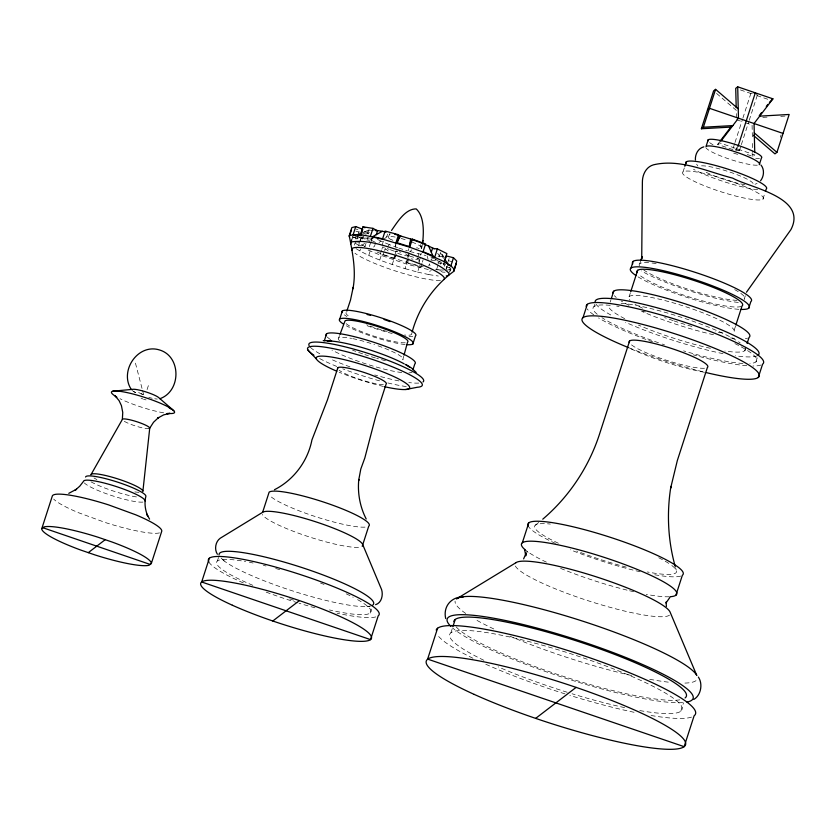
<?xml version="1.0" encoding="UTF-8"?>
<svg xmlns="http://www.w3.org/2000/svg" width="836" height="836" viewBox="0 0 836 836"><rect width="100%" height="100%" fill="white"/><g stroke="black" fill="none" stroke-linecap="round" stroke-linejoin="round"><path stroke-width="0.63" stroke-dasharray="4.18 3.13" d="M407.477 259.421L405.042 268.659C387.402 262.985 369.355 257.331 353.701 247.163M407.822 257.174L408.71 251.228L425.806 255.513M368.53 233.934L366.983 232.356L367.234 230.746L373.922 230.151M443.529 258.366L442.202 256.339L442.453 254.729L440.906 253.151M734.625 143.688L733.026 148.703L734.196 149.435M738.71 150.773L739.411 150.595L733.047 148.568M421.647 248.156L422.138 245.847M403.704 356.303L402.753 359.835A34.057 5.267 17.9 0 0 375.751 345.017M147.084 389.618L148.965 383.797M217.402 560.946L218.509 557.487M351.674 239.922L352.97 235.909L352.332 238.939M355.331 238.96L355.99 236.912M354.36 245.105L355.352 242.032L359.355 243.025L361.957 234.947M352.667 236.849L356.888 238.291L359.501 230.213L356.22 229.095M356.941 239.127L357.975 235.898M356.888 238.291L360.232 237.414L361.277 234.184M366.022 243.339L364.987 246.557L358.717 245.366L361.33 237.288L367.589 238.49L375.709 242.492M362.061 239.211L363.054 236.128L369.585 238.124M359.867 251.03L360.525 248.982M361.528 245.899L364.559 243.339M367.777 233.328L368.99 229.555M366.983 240.371L367.589 238.49M369.345 246.61L370.839 241.991M371.09 241.656L372.083 238.584M368.76 255.419L370.411 250.288M375.406 243.443L374.497 246.265L370.714 249.347M382.094 245.199L383.421 241.092M381.498 250.382L380.014 255.001L407.069 264.239L431.418 270.331M381.874 249.232L382.616 246.923L389.242 249.337M386.681 236.933L387.59 234.101M379.763 260.027L381.728 253.966L376.221 251.657M368.227 250.069L380.014 255.001L383.16 254.781L384.205 251.552M395.303 246.578L395.971 244.53M394.749 255.22L393.254 259.829L394.467 258.909L397.33 251.333M395.125 254.06L395.867 251.761L397.069 250.831L396.159 253.663M392.147 264.542L395.418 255.576M408.208 250.695L408.867 248.637M407.947 257.415L408.856 254.593L409.671 256.161L407.069 264.239L406.254 262.661L407.289 259.442M421.229 247.947L422.138 245.115M420.581 255.21L421.25 253.162M419.097 261.501L420.32 257.728M405.042 268.659L417.592 272.087L419.547 266.026L418.345 253.862M421.981 263.288L420.498 267.907L417.707 265.796L406.254 262.661M422.358 262.138L423.1 259.829M428.763 265.942L429.453 263.789L430.174 266.161M431.595 259.818L432.254 257.77M417.592 272.087L428.931 274.605L430.258 270.498M439.402 256.171L440.624 252.399M436.611 269.401L438.001 265.096M438.618 263.215L439.224 261.323L445.243 264.051L444.501 266.36M440.478 264.207L441.147 262.159M439.945 270.906L440.248 269.965L443.613 270.08M444.689 260.78L443.644 264.009L446.414 266.83L450.667 268.095L449.34 272.191M447.803 262.525L449.016 258.752L451.221 259.411M446.11 268.743L446.8 266.59M445.985 270.132L447.312 266.026M449.381 267.321L450.635 269.244L450.332 270.185L448.221 269.464M450.217 271.23L450.97 268.92M370.16 613.091L372.03 607.323M450.917 632.779L452.475 627.94M593.968 306.613L594.678 304.398M610.207 302.099L610.991 299.675M629.194 296.487L630.344 292.924M639.791 263.664L640.554 261.302M683.043 171.871L684.485 167.419M735.011 142.475L742.493 119.318M742.89 118.095L751.156 92.503M737.373 150.522L735.722 150.031L736.903 146.373M736.715 149.268L737.509 146.822M739.39 150.731L740.968 145.851M741.354 144.638L748.837 121.481M749.234 120.259L757.5 94.667M780.302 137.292L781.064 134.93M762.934 199.146A42.437 6.563 17.9 0 0 708.468 174.515A42.437 6.563 17.9 0 0 697.558 182.875A42.437 6.563 17.9 0 0 762.934 199.146L765.086 192.468M735.513 326.176L733.59 332.132A55.458 8.579 17.9 0 0 679.281 304.649A55.458 8.579 17.9 0 0 630.01 300.26M745.336 295.766L744.186 299.298A55.458 8.579 17.9 0 0 734.719 289.622M744.761 350.712L745.931 347.086M755.922 361.904L757.353 357.474M680.797 711.248L683.524 702.783M338.632 337.953L339.552 335.508M388.479 236.828L389.889 233.599M732.879 149.602L717.622 144.398L719.179 142.36M397.622 247.634L389.315 244.603L384.55 250.476L385.459 247.655L384.832 248.198L388.134 250.967M409.818 251.772L411.908 249.745M384.058 239.127L390.213 233.965M379.042 242.555L380.861 241.071L389.315 244.603M535.437 525.102L539.095 522.145M717.622 144.398L719.597 142.883L754.814 154.9L752.839 156.416L746.966 154.409M735.722 150.031L737.206 148.892M369.658 240.308L374.037 237.696M360.744 238.72L363.953 237.225M365.572 234.258L369.899 232.439M356.909 236.316L352.635 237.999L354.15 239.545M362.479 234.132L366.983 232.356M755.033 184.254L757.102 183.46M361.622 233.108L370.045 230.015M363.879 231.959L367.234 230.746M442.202 256.339L435.514 256.934M446.978 270.206L450.635 269.244M369.711 606.225L367.056 606.518M415.722 259.474L417.488 259.348L418.167 258.826L417.707 257.948M762.84 117.364L767.96 117.071M780.782 116.35L787.188 115.985M416.359 247.926L417.718 247.916M445.045 272.212L442.641 272.128L437.719 269.903M154.712 398.793L157.272 399.044M370.661 238.281L372.793 238.615M430.676 260.017L439.224 261.323M437.74 262.901L445.243 264.051M435.566 269.255L440.248 269.965M428.931 274.605L438.283 276.026M411.228 258.857L412.984 259.191M704.487 372.313C678.686 367.276 653.512 359.177 629.602 348.267M423.329 266.862L407.007 262.588L381.728 253.966M146.039 399.911L143.593 399.242M409.671 256.161L418.627 258.606M355.896 231.154L359.198 232.126M398.814 248.073L407.477 250.831M740.424 89.933L752.17 93.935M756.862 95.544L768.597 99.547M736.495 119.715L743.173 121.993M745.398 122.756L752.076 125.034L752.4 138.295M448.713 260.665L454.178 262.535M390.349 249.745L395.867 251.761M383.16 254.781L394.467 258.909M357.296 236.264L360.232 237.414M142.768 398.939L141.044 398.093M751.731 93.089L752.306 93.371M430.906 256.965L433.957 258.47M434.971 258.972L438.012 260.477M377.454 239.378L380.861 241.071M361.33 237.288L369.784 241.468M365.165 246.61L357.714 242.377M138.609 392.512L143.155 394.791M141.2 393.61L143.447 394.749M133.572 391.467L135.745 392.732M355.415 243.297L358.717 245.366M391.844 239.671L392.92 240.454M224.215 560.977L220.767 557.737M716.577 93.413L736.265 110.331L736.464 118.545M526.461 550.788L528.007 552.366M442.453 254.729L444.459 257.655M440.833 253.412L443.634 257.603M696.639 164.19L697.851 166.019M437.688 253.266L441.189 259.181M442.965 263.256L444.156 265.315M434.229 256.892L436.925 262.755M427.05 255.795L428.084 259.223M675.572 567.717L676.178 569.974M135.453 363.137L142.204 389.116M142.528 390.349L143.813 395.292M395.303 244.446L395.804 247.31M420.571 244.666L421.877 251.187M752.525 143.468L752.745 152.528M752.776 153.824L752.839 156.416M405.084 344.526A38.843 6.009 17.9 0 1 346.386 325.81M357.599 599.642A81.155 12.561 17.9 0 1 329.436 609.925M293.603 600.143A81.155 12.561 17.9 0 1 288.817 598.618M252.848 585.325A81.155 12.561 17.9 0 1 245.617 561.562M249.452 562.283A81.155 12.561 17.9 0 1 253.068 563.015M263.361 565.335A81.155 12.561 17.9 0 1 266.015 565.993M275.681 568.511A81.155 12.561 17.9 0 1 280.656 569.901M320.512 583.068A81.155 12.561 17.9 0 1 324.034 584.406M346.219 593.821A81.155 12.561 17.9 0 1 353.21 597.28M372.041 605.463A81.155 12.561 17.9 0 1 297.47 592.463A81.155 12.561 17.9 0 1 221.206 558.385M339.51 340.618A34.057 5.267 17.9 0 1 351.601 338.423M352.761 338.643A34.057 5.267 17.9 0 1 374.549 344.62M383.484 386.462A49.084 7.597 17.9 0 1 339.134 372.208M418.763 383.076A60.286 9.332 17.9 0 1 408.773 382.543M398.96 380.923A60.286 9.332 17.9 0 1 374.779 374.956M349.991 366.868A60.286 9.332 17.9 0 1 330.147 358.853M319.822 353.753A60.286 9.332 17.9 0 1 309.654 346.459M412.2 372.03A46.879 7.252 17.9 0 1 408.898 372.898M401.75 372.553A46.879 7.252 17.9 0 1 331.976 350.085M385.521 360.734A46.879 7.252 17.9 0 1 376.67 358.32M375.395 357.944A46.879 7.252 17.9 0 1 364.883 354.61M362.594 353.837A46.879 7.252 17.9 0 1 352.552 350.148M330.565 339.615A46.879 7.252 17.9 0 1 326.855 336.563M412.733 336.626A38.843 6.009 17.9 0 1 409.149 336.574M392.199 333.501A38.843 6.009 17.9 0 1 364.998 324.901M346.888 316.52A38.843 6.009 17.9 0 1 344.38 314.838M411.667 333.146A34.569 5.35 17.9 0 1 404.53 335.017M387.225 331.474A34.569 5.35 17.9 0 1 382.386 330.105M381.164 329.739A34.569 5.35 17.9 0 1 366.67 324.796M348.184 315.778A34.569 5.35 17.9 0 1 346.386 312.33M365.008 527.129A52.919 8.182 17.9 0 1 314.357 516.261A52.919 8.182 17.9 0 1 269.913 495.748M358.487 547.308A52.919 8.182 17.9 0 1 304.555 535.353A52.919 8.182 17.9 0 1 262.274 514.474M383.337 384.654A25.634 3.961 17.9 0 1 360.285 379.544A25.634 3.961 17.9 0 1 339.176 370.243M440.405 280.457A48.561 7.514 17.9 0 1 396.943 271.47A48.561 7.514 17.9 0 1 354.945 253.214M406.275 386.566A60.286 9.332 17.9 0 1 385.542 382.386M379.596 380.84A60.286 9.332 17.9 0 1 342.729 368.812M336.72 366.419A60.286 9.332 17.9 0 1 319.467 358.456M405.209 342.781A33.189 5.131 17.9 0 1 371.383 335.288A33.189 5.131 17.9 0 1 344.86 322.184M375.74 616.926A89.703 13.878 17.9 0 1 337.065 613.196M315.005 607.803A89.703 13.878 17.9 0 1 299.079 603.226M297.835 602.85A89.703 13.878 17.9 0 1 264.813 591.616M243.349 582.922A89.703 13.878 17.9 0 1 208.791 561.823M411.876 242.022A17.619 2.727 17.9 0 1 418.115 248.396M391.488 239.911A17.619 2.727 17.9 0 1 395.188 237.069M401.134 238.479A17.619 2.727 17.9 0 1 407.675 240.486M407.519 255.011A6.772 1.045 17.9 0 1 404.331 255.398A6.772 1.045 17.9 0 1 395.971 252.347A6.772 1.045 17.9 0 1 397.706 251.437M399.18 251.761A6.772 1.045 17.9 0 1 400.82 252.211M405.554 253.935A6.772 1.045 17.9 0 1 406.714 254.51M136.414 496.918A31.643 4.891 17.9 0 1 90.842 481.735M149.163 428.596A14.369 2.226 17.9 0 1 137.428 426.569A14.369 2.226 17.9 0 1 123.989 421.125M152.121 398.25A14.369 2.226 17.9 0 1 148.777 397.413M135.662 392.627A14.369 2.226 17.9 0 1 132.297 390.506M159.467 532.898A57.485 8.893 17.9 0 1 105.399 522.542L78.239 512.614A57.485 8.893 17.9 0 1 53.703 499.102M142.883 502.081A32.29 4.995 17.9 0 1 112.055 495.675A32.29 4.995 17.9 0 1 84.352 482.947M139.027 492.331A27.274 4.222 17.9 0 1 134.732 491.881M96.882 479.582A27.274 4.222 17.9 0 1 94.029 477.962M163.657 412.817A33.147 5.131 17.9 0 1 120.029 398.72M483.887 660.304A122.129 18.894 17.9 0 1 486.521 632.559A122.129 18.894 17.9 0 1 654.003 686.784A122.129 18.894 17.9 0 1 638.328 710.318M624.617 707.611A122.129 18.894 17.9 0 1 572.054 693.765M567.174 692.26A122.129 18.894 17.9 0 1 498.172 666.856M671.841 565.533A74.519 11.526 17.9 0 1 647.346 571.96M626.394 567.153A74.519 11.526 17.9 0 1 576.735 551.028M558.364 543.233A74.519 11.526 17.9 0 1 550.37 524.067M658.768 557.748A74.519 11.526 17.9 0 1 671.078 564.969M747.572 338.131A71.896 11.119 17.9 0 1 745.346 338.601M734.656 338.402A71.896 11.119 17.9 0 1 730.33 337.869M713.505 334.724A71.896 11.119 17.9 0 1 641.599 311.295M628.996 305.359A71.896 11.119 17.9 0 1 621.211 300.96M616.257 297.449A71.896 11.119 17.9 0 1 614.387 295.672M741.239 346.888A86.045 13.313 17.9 0 1 749.861 363.493M742.932 363.451A86.045 13.313 17.9 0 1 683.566 350.869M664.515 344.84A86.045 13.313 17.9 0 1 662.175 344.045M658.475 342.77A86.045 13.313 17.9 0 1 601.92 317.649M597.228 314.263A86.045 13.313 17.9 0 1 611.2 305.433M616.696 306.112A86.045 13.313 17.9 0 1 619.079 306.467M642.884 311.316A86.045 13.313 17.9 0 1 645.517 311.964M734.938 343.606A86.045 13.313 17.9 0 1 740.257 346.355M757.301 355.728A86.045 13.313 17.9 0 1 735.346 355.76M723.004 353.628A86.045 13.313 17.9 0 1 625.547 322.268M610.803 314.984A86.045 13.313 17.9 0 1 596.016 304.189M691.518 717.1A136.278 21.088 17.9 0 1 650.22 715.365M634.043 712.282A136.278 21.088 17.9 0 1 569.859 695.385M564.99 693.87A136.278 21.088 17.9 0 1 484.211 663.544M472.915 658.235A136.278 21.088 17.9 0 1 437.74 635.318M757.667 189.72A42.437 6.563 17.9 0 1 693.525 169.269M737.07 300.354A55.458 8.579 17.9 0 1 687.192 288.942A55.458 8.579 17.9 0 1 642.675 269.202M639.446 265.9A55.458 8.579 17.9 0 1 650.899 262.901M652.007 263.016A55.458 8.579 17.9 0 1 656.866 263.706M722.482 332.895A55.458 8.579 17.9 0 1 715.198 331.861M691.905 326.448A55.458 8.579 17.9 0 1 674.286 321.003M673.158 320.616A55.458 8.579 17.9 0 1 664.61 317.575M642.55 308.202A55.458 8.579 17.9 0 1 634.963 304.011M682.646 702.606A129.204 19.991 17.9 0 1 563.454 677.557A129.204 19.991 17.9 0 1 452.893 628.223M738.836 309.32A62.533 9.677 17.9 0 1 636.969 276.193M738.324 302.433A62.533 9.677 17.9 0 1 641.337 270.895M745.587 348.936A71.896 11.119 17.9 0 1 724.875 351.005M710.433 348.298A71.896 11.119 17.9 0 1 638.432 325.089M624.701 318.662A71.896 11.119 17.9 0 1 608.754 305.307M621.138 303.28A71.896 11.119 17.9 0 1 684.444 318.317A71.896 11.119 17.9 0 1 740.194 342.917M696.001 680.629A127.218 19.677 17.9 0 1 682.73 683.116M668.288 682.145A127.218 19.677 17.9 0 1 647.587 678.895M631.619 675.54A127.218 19.677 17.9 0 1 510.075 636.248M493.773 628.954A127.218 19.677 17.9 0 1 474.43 618.933M465.746 613.478A127.218 19.677 17.9 0 1 455.097 601.126M761.053 364.987A93.12 14.411 17.9 0 1 752.954 366.001M746.747 365.719A93.12 14.411 17.9 0 1 693.18 354.798M652.77 341.924A93.12 14.411 17.9 0 1 598.576 317.941M593.738 314.817A93.12 14.411 17.9 0 1 587.206 308.912M669.479 615.15A81.594 12.624 17.9 0 1 590.707 601.565A81.594 12.624 17.9 0 1 515.373 566.024M741.396 306.321A55.458 8.579 17.9 0 1 690.233 297.261A55.458 8.579 17.9 0 1 638.464 274.083M669.228 596.758A81.594 12.624 17.9 0 1 646.218 594.344M633.678 591.721A81.594 12.624 17.9 0 1 628.379 590.467M627.042 590.132A81.594 12.624 17.9 0 1 560.319 568.261M546.41 562.147A81.594 12.624 17.9 0 1 526.575 550.924M679.71 699.847A122.129 18.894 17.9 0 1 562.001 675.927A122.129 18.894 17.9 0 1 456.184 626.875M757.291 165.183A28.299 4.379 17.9 0 1 728.459 158.788A28.299 4.379 17.9 0 1 705.845 147.627M680.682 576.077A81.594 12.624 17.9 0 1 652.665 574.384M640.125 571.772A81.594 12.624 17.9 0 1 570.351 549.774M555.397 543.379A81.594 12.624 17.9 0 1 528.268 526.126M744.834 184.683A28.351 4.389 17.9 0 1 704.382 171.338M701.54 165.862A28.351 4.389 17.9 0 1 730.434 172.268A28.351 4.389 17.9 0 1 753.09 183.46M704.476 368.248A41.319 6.395 17.9 0 1 662.373 358.916A41.319 6.395 17.9 0 1 629.351 342.603M702.501 371.696A93.12 14.411 17.9 0 1 628.505 347.619M759.454 158.506A28.299 4.379 17.9 0 1 755.775 158.38M737.655 154.357A28.299 4.379 17.9 0 1 731.772 152.507M713.014 144.743A28.299 4.379 17.9 0 1 709.659 142.632"/><path stroke-width="1.25" d="M85.606 477.042A31.643 4.891 17.9 0 1 116.622 481.818A31.643 4.891 17.9 0 1 145.872 496.302C144.179 502.854 145.14 509.855 147.742 516.031L146.749 514.056L149.571 519.146M666.041 602.066L666.407 606.434M695.416 159.989C694.988 154.378 698.081 148.285 703.839 146.843M422.504 243.997C423.747 233.192 424.667 216.639 416.192 208.895C405.251 208.76 397.257 222.345 391.488 230.464M112.755 391.196L132.506 389.357A14.369 2.226 17.9 0 1 146.018 391.948A14.369 2.226 17.9 0 1 158.944 397.811L173.742 410.675A33.147 5.131 17.9 0 1 169.875 413.527L166.96 413.58L170.011 413.381L163.647 414.875L157.816 418.063L158.589 417.488L153.521 422.264L149.728 428.178L142.883 491.349A27.274 4.222 17.9 0 0 117.667 478.861A27.274 4.222 17.9 0 0 90.936 474.754L122.359 419.432L122.746 412.43L121.419 405.617L119.078 400.632L115.786 396.703M394.707 234.205L410.633 239.012L409.504 246.672L396.598 242.565L396.295 243.506L395.93 242.795L398.542 234.728L385.114 231.049L382.501 239.127C371.665 237.257 360.232 232.753 349.239 235.679C352.541 252.827 356.376 270.979 352.959 288.754L353.189 287.312L350.503 300.03L346.835 311.107M350.681 244.07L351.674 239.922M422.932 241.196L423.037 240.528M412.148 332.038C418.637 307.878 433.591 286.142 453.76 271.355L456.717 261.041L453.488 257.739L446.257 255.931L445.034 259.703L447.95 264.061L447.647 265.002M404.028 355.122L407.55 342.175A33.189 5.131 17.9 0 0 381.237 327.733A33.189 5.131 17.9 0 0 345.069 320.846L340.012 334.285M41.8 528.603L52.26 496.229A57.485 8.893 17.9 0 1 108.607 504.892L135.766 514.819A57.485 8.893 17.9 0 1 161.756 531.205L151.295 563.579L149.017 565.272A57.485 8.893 17.9 0 1 94.938 554.916L80.831 550.088A57.485 8.893 17.9 0 1 41.8 528.603L44.078 526.91A57.485 8.893 17.9 0 1 98.157 537.266L112.264 542.094A57.485 8.893 17.9 0 1 151.295 563.579M209.355 558.208L201.675 581.981L370.526 639.613L378.206 615.839A89.703 13.878 17.9 0 0 295.954 573.141A89.703 13.878 17.9 0 0 208.791 561.823M349.239 235.679L351.841 227.601L355.76 226.577L362.834 229.336M349.26 236.766L351.496 229.848M217.391 554.237C214.162 549.419 215.437 541.54 220.276 538.206L262.608 512.332L269.129 492.153A52.919 8.182 17.9 0 1 326.782 503.126A52.919 8.182 17.9 0 1 368.739 526.147L362.218 546.336M355.76 226.577L353.147 234.655L355.269 235.48M324.337 340.754L326.573 333.836M360.358 234.906L362.97 226.838L372.981 228.364L377.538 230.861L376.315 234.634M361.925 232.168L362.531 230.287M339.761 319.028L342.363 310.961M370.369 236.431L372.981 228.364M372.417 237.56L372.72 236.619L382.397 231.29L386.127 232.115M337.849 367.683L327.409 399.984L311.922 439.935C307.847 461.096 293.729 480.021 274.448 489.718M397.1 243.297L399.357 236.295L398.542 234.728M409.232 245.972L411.145 240.047L412.347 239.127L425.597 243.955L422.985 252.033L444.282 261.668L446.894 253.59L437.374 248.888L432.505 248.386L431.282 252.159M422.985 252.033L409.745 247.205L412.347 239.127M420.132 242.482L428.575 246.014L432.891 255.806L432.588 256.746L434.772 256.965L437.374 248.888M412.859 343.983L415.471 335.915A38.843 6.009 17.9 0 0 379.857 317.429A38.843 6.009 17.9 0 0 342.123 312.528M412.942 369.721L414.813 363.953A46.879 7.252 17.9 0 0 371.832 341.642A46.879 7.252 17.9 0 0 326.28 335.727M453.488 257.739L450.876 265.806L454.115 269.119M453.76 271.355L456.372 263.277M437.594 628.233L427.624 659.102L684.141 746.663L694.11 715.794A136.278 21.088 17.9 0 0 579.348 654.243A136.278 21.088 17.9 0 0 436.193 630.093M452.872 626.728L455.212 619.476M583.005 317.649L587.3 304.346M522.333 542.773L528.78 522.824M611.377 298.462L613.718 291.21M630.992 268.042L633.134 261.396M630.731 291.733L637.649 270.31M640.93 260.132L642.079 256.589L641.724 258.826L642.382 182.29C642.299 174.954 645.925 166.939 653.48 164.828C680.159 158.432 707.319 171.694 732.764 178.152C749.808 187.818 807.9 197.15 790.908 229.639L746.475 292.224M684.841 166.312L686.283 161.86M629.612 340.942L599.548 434.041C588.92 466.937 569.086 496.783 542.752 519.187M701.383 128.754L703.358 127.239L732.827 125.578L730.852 127.093L701.383 128.754L713.62 90.873L715.595 89.358L738.24 108.816M703.358 127.239L715.595 89.358M708.186 139.8L706.033 146.488A28.299 4.379 17.9 0 1 736.861 152.351A28.299 4.379 17.9 0 1 759.287 164.661L761.45 157.983A28.299 4.379 17.9 0 0 735.502 144.524A28.299 4.379 17.9 0 0 708.008 140.95M737.989 146.457L755.316 92.827L753.988 92.932M753.288 135.254L774.951 153.866L776.926 152.351L789.163 114.469L759.694 116.141M765.452 191.36L766.173 189.135A42.437 6.563 17.9 0 0 727.257 168.935A42.437 6.563 17.9 0 0 686.011 163.574M735.889 324.985L742.044 305.955A55.458 8.579 17.9 0 0 691.194 279.558A55.458 8.579 17.9 0 0 637.293 272.557M748.701 308.223L750.853 301.577A62.533 9.677 17.9 0 0 693.514 271.805A62.533 9.677 17.9 0 0 632.737 263.915M747.102 343.45L749.056 337.41A71.896 11.119 17.9 0 0 686.116 304.147A71.896 11.119 17.9 0 0 612.892 292.987M675.916 595.201L682.364 575.252A81.594 12.624 17.9 0 0 607.553 536.419A81.594 12.624 17.9 0 0 528.268 526.126M758.283 377.475L762.589 364.172A93.12 14.411 17.9 0 0 681.068 321.097A93.12 14.411 17.9 0 0 586.235 306.645M666.041 602.902L669.793 597.531M396.598 242.565L400.726 235.856M760.572 180.764C764.02 176.406 764.637 169.541 761.021 165.079M523.618 558.876L526.241 552.847L525.771 555.867L524.59 549.461M719.963 141.336L730.852 127.093M721.154 140.845L738.47 118.2L737.707 86.819L772.924 98.836L754.051 123.519L754.751 152.309M759.266 115.619L761.606 112.567M766.278 106.454L767.835 104.416M769.392 102.389L772.924 98.836M88.292 552.648L105.211 539.68M707.507 109.819L709.482 108.304L783.039 133.415M737.707 86.819L735.732 88.334L736.202 107.739M272.787 621.002L299.413 600.593M535.657 718.385L576.108 687.391M693.817 699.429C701.07 695.27 703.003 683.775 698.363 677.055M159.854 398.72C181.318 391.238 181.422 356.272 159.425 349.939C137.752 343.147 118.848 371.362 131.461 389.67M68.771 493.334L76.578 489.206L75.083 490.314L79.713 486.228L83.537 481.327A32.29 4.995 17.9 0 1 115.19 486.197A32.29 4.995 17.9 0 1 145.046 500.973M375.615 604.679C381.686 602.86 383.264 595.033 381.624 589.652L362.552 544.194A52.919 8.182 17.9 0 0 313.699 521.152A52.919 8.182 17.9 0 0 262.608 512.332M361.622 233.108L356.627 234.947L361.121 235.115M351.005 241.97C370.181 239.075 389.273 247.843 407.54 252.744C421.678 258.491 437.75 262.389 449.005 273.215L448.681 275.316L446.236 275.953M463.457 596.862C451.085 596.716 442.923 606.633 445.703 618.556M405.7 389.524L417.415 387.246A60.286 9.332 17.9 0 0 363.169 356.429A60.286 9.332 17.9 0 0 313.949 355.248M323.208 340.67L331.631 340.795M375.218 230.193L382.397 231.29M375.406 230.537L377.538 230.861M372.72 236.619L382.794 238.856M448.723 265.273L450.876 265.806L443.832 261.48M382.501 239.127L409.745 247.205M42.939 527.756L150.156 564.425M410.633 239.012L418.94 242.043M422.985 251.657L432.891 255.806M362.97 226.838L364.977 227.747M756.35 93.789L756.925 94.081M428.575 246.014L434.271 248.825M405.815 364.444L411.646 368.112L416.192 372.417M116.768 397.236L115.201 396.065A33.147 5.131 17.9 0 1 128.023 392.805A33.147 5.131 17.9 0 1 170.805 408.438L173.742 410.675M114.846 395.752L116.612 397.1M754.281 132.893L776.926 152.351M307.794 349.824L316.447 359.052M366.199 518.968C359.971 506.867 357.421 492.979 358.801 479.446L358.623 480.627L360.797 469.038L364.82 457.992L375.657 416.453L386.086 384.152A25.634 3.961 17.9 0 0 362.584 371.957A25.634 3.961 17.9 0 0 337.681 368.718M675.258 566.589C667.922 540.61 666.595 513.043 670.911 486.416L670.629 488.172L677.317 460.594L707.381 367.485A41.319 6.395 17.9 0 0 669.5 347.818A41.319 6.395 17.9 0 0 629.351 342.603M343.345 324.013A38.843 6.009 17.9 0 1 354.412 319.54A38.843 6.009 17.9 0 1 402.231 335.163A38.843 6.009 17.9 0 1 406.536 344.651M219.074 554.874A81.155 12.561 17.9 0 1 301.723 567.477A81.155 12.561 17.9 0 1 372.772 605.024M336.824 371.236A49.084 7.597 17.9 0 1 328.987 356.679A49.084 7.597 17.9 0 1 400.235 379.753A49.084 7.597 17.9 0 1 384.696 386.734M352.113 250.319A48.561 7.514 17.9 0 1 399.305 256.453A48.561 7.514 17.9 0 1 443.832 279.558M327.273 341.046A46.879 7.252 17.9 0 1 404.196 363.848M405.303 364.465A46.879 7.252 17.9 0 1 409.765 367.349M309.142 345.665A60.286 9.332 17.9 0 1 367.735 353.273A60.286 9.332 17.9 0 1 423.006 381.968M367.098 314.482A34.569 5.35 17.9 0 1 370.609 315.391M384.048 319.498A34.569 5.35 17.9 0 1 390.015 321.641M122.359 419.432A14.369 2.226 17.9 0 1 138.233 422.19A14.369 2.226 17.9 0 1 149.163 428.596M628.505 347.619A93.12 14.411 17.9 0 1 603.644 316.583A93.12 14.411 17.9 0 1 742.023 361.027A93.12 14.411 17.9 0 1 706.504 372.668M635.977 275.535A62.533 9.677 17.9 0 1 692.48 278.816A62.533 9.677 17.9 0 1 741.239 309.435M595.127 302.089A86.045 13.313 17.9 0 1 682.751 315.454A86.045 13.313 17.9 0 1 758.074 355.258M525.426 550.025A81.594 12.624 17.9 0 1 602.798 556.912A81.594 12.624 17.9 0 1 670.169 596.716M453.823 621.629A122.129 18.894 17.9 0 1 580.717 642.288A122.129 18.894 17.9 0 1 685.092 697.945M450.907 626.425A129.204 19.991 17.9 0 1 574.416 639.08A129.204 19.991 17.9 0 1 686.993 702.062M515.896 562.732L456.54 598.889A127.218 19.677 17.9 0 1 579.358 620.082A127.218 19.677 17.9 0 1 696.806 675.498L669.991 611.858A81.594 12.624 17.9 0 0 594.668 576.317A81.594 12.624 17.9 0 0 515.896 562.732M171.568 409.023L169.3 407.884L171.568 409.023M232.356 605.222A89.703 13.878 17.9 0 0 370.526 639.613A89.703 13.878 17.9 0 0 255.419 587.551A89.703 13.878 17.9 0 0 232.356 605.222M474.242 694.413A136.278 21.088 17.9 0 0 684.141 746.663A136.278 21.088 17.9 0 0 509.27 667.577A136.278 21.088 17.9 0 0 474.242 694.413"/></g></svg>
